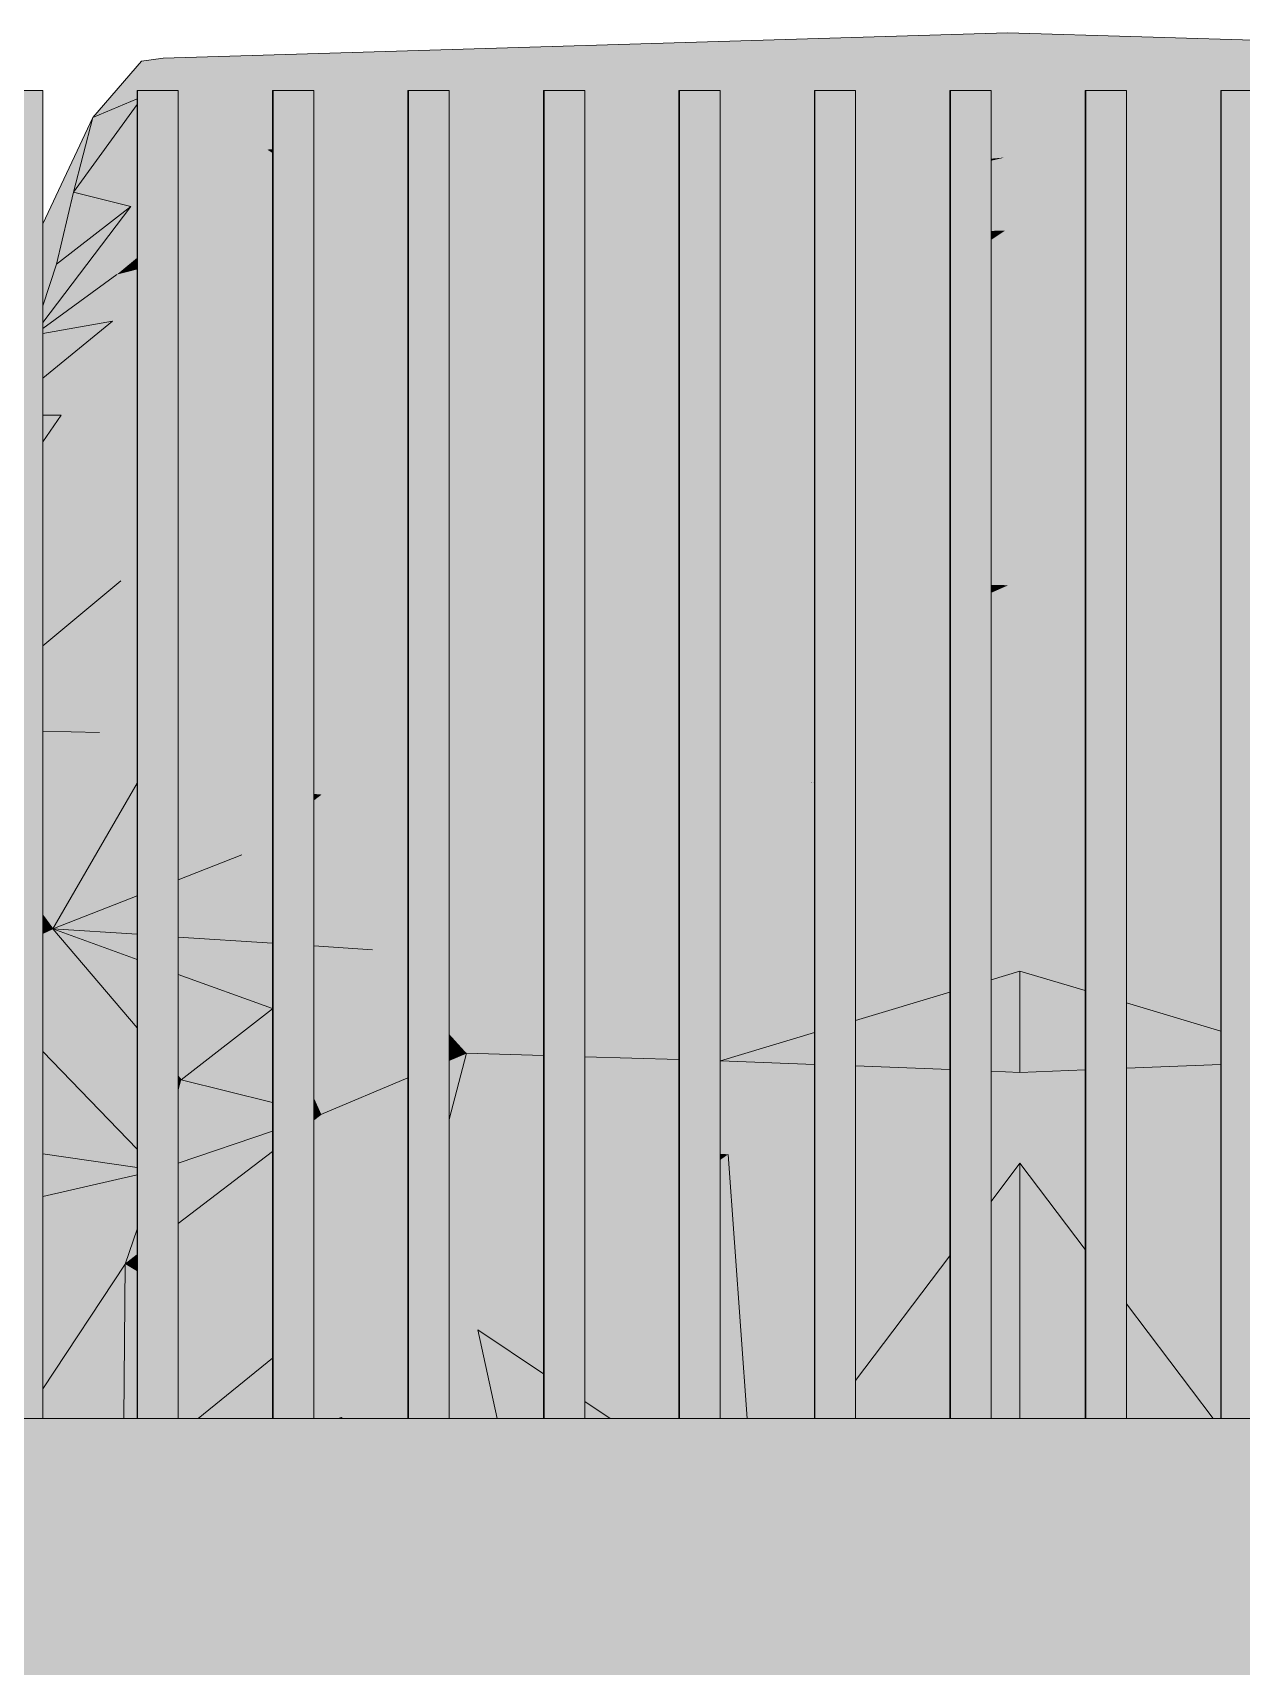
# Model space of a CAD drawing. Header units: millimetres. Extents: x 365175 to 2667127, y -330297 to -162108.
# Drawn here: x 1845116 to 1846009, y -319094 to -317888 of the extents above; entities that cross this region are included whole.
import ezdxf

# ---------------------------------------------------------------- set-up
doc = ezdxf.new("R2010")
doc.units = ezdxf.units.MM
doc.header["$MEASUREMENT"] = 0
doc.layers.add('Cars', color=7, linetype='Continuous')
doc.layers.add('TopoAlt', color=7, linetype='Continuous')

# ---------------------------------------------------------------- blocks, each defined once
blk = doc.blocks.new('Élément de coupe_582_6', base_point=(1445436.1, -319511))
at = {"layer": 'TopoAlt', "linetype": 'Continuous', "lineweight": 0, "true_color": 0x000000}
blk.add_hatch(color=18, dxfattribs=at).paths.add_polyline_path([(1838007, -319511), (1839530.3, -319511), (1839530.3, -319486), (1854698.7, -319486), (1854698.7, -318911), (1838007, -318911)])
at = {"layer": 'TopoAlt', "color": 190, "linetype": 'Continuous', "lineweight": 5, "true_color": 0x8002ff}
blk.add_line((1854698.7, -318911), (1838007, -318911), dxfattribs=at)
blk = doc.blocks.new('Élément de coupe_669_6', base_point=(1445436.1, -319511))
at = {"linetype": 'Continuous', "lineweight": 0, "true_color": 0x000000}
for points in [[(1845993.3, -317931), (1845993.3, -318911), (1845993.7, -318911), (1845993.7, -317931)], [(1845993.3, -317931), (1845993.3, -318911), (1845993.7, -318911), (1845993.7, -317931)], [(1845993.7, -317931), (1845993.7, -318911), (1846023.7, -318911), (1846023.7, -317931)]]:
    blk.add_hatch(color=18, dxfattribs=at).paths.add_polyline_path(points)
at = {"color": 18, "linetype": 'Continuous', "lineweight": 5, "true_color": 0x330000}
for p, q in [((1845993.3, -317931), (1845993.7, -317931)), ((1845993.3, -318911), (1845993.3, -317931)), ((1845993.7, -317931), (1846023.7, -317931)), ((1845993.7, -318911), (1845993.7, -317931)), ((1846023.7, -318911), (1846023.7, -317931))]:
    blk.add_line(p, q, dxfattribs=at)
blk = doc.blocks.new('Élément de coupe_670_6', base_point=(1445436.1, -319511))
at = {"linetype": 'Continuous', "lineweight": 0, "true_color": 0x000000}
for points in [[(1845893.3, -317931), (1845893.3, -318911), (1845893.7, -318911), (1845893.7, -317931)], [(1845893.3, -317931), (1845893.3, -318911), (1845893.7, -318911), (1845893.7, -317931)], [(1845893.7, -317931), (1845893.7, -318911), (1845923.7, -318911), (1845923.7, -317931)]]:
    blk.add_hatch(color=18, dxfattribs=at).paths.add_polyline_path(points)
at = {"color": 18, "linetype": 'Continuous', "lineweight": 5, "true_color": 0x330000}
for p, q in [((1845893.3, -317931), (1845893.7, -317931)), ((1845893.3, -318911), (1845893.3, -317931)), ((1845893.7, -317931), (1845923.7, -317931)), ((1845893.7, -318911), (1845893.7, -317931)), ((1845923.7, -318911), (1845923.7, -317931))]:
    blk.add_line(p, q, dxfattribs=at)
blk = doc.blocks.new('Élément de coupe_671_6', base_point=(1445436.1, -319511))
at = {"linetype": 'Continuous', "lineweight": 0, "true_color": 0x000000}
for points in [[(1845793.3, -317931), (1845793.3, -318911), (1845793.8, -318911), (1845793.8, -317931)], [(1845793.3, -317931), (1845793.3, -318911), (1845793.8, -318911), (1845793.8, -317931)], [(1845793.8, -317931), (1845793.8, -318911), (1845823.8, -318911), (1845823.8, -317931)]]:
    blk.add_hatch(color=18, dxfattribs=at).paths.add_polyline_path(points)
at = {"color": 18, "linetype": 'Continuous', "lineweight": 5, "true_color": 0x330000}
for p, q in [((1845793.3, -317931), (1845793.8, -317931)), ((1845793.3, -318911), (1845793.3, -317931)), ((1845793.8, -317931), (1845823.8, -317931)), ((1845793.8, -318911), (1845793.8, -317931)), ((1845823.8, -318911), (1845823.8, -317931))]:
    blk.add_line(p, q, dxfattribs=at)
blk = doc.blocks.new('Élément de coupe_672_6', base_point=(1445436.1, -319511))
at = {"linetype": 'Continuous', "lineweight": 0, "true_color": 0x000000}
for points in [[(1845693.4, -317931), (1845693.4, -318911), (1845693.8, -318911), (1845693.8, -317931)], [(1845693.4, -317931), (1845693.4, -318911), (1845693.8, -318911), (1845693.8, -317931)], [(1845693.8, -317931), (1845693.8, -318911), (1845723.8, -318911), (1845723.8, -317931)]]:
    blk.add_hatch(color=18, dxfattribs=at).paths.add_polyline_path(points)
at = {"color": 18, "linetype": 'Continuous', "lineweight": 5, "true_color": 0x330000}
for p, q in [((1845693.4, -317931), (1845693.8, -317931)), ((1845693.4, -318911), (1845693.4, -317931)), ((1845693.8, -317931), (1845723.8, -317931)), ((1845693.8, -318911), (1845693.8, -317931)), ((1845723.8, -318911), (1845723.8, -317931))]:
    blk.add_line(p, q, dxfattribs=at)
blk = doc.blocks.new('Élément de coupe_673_6', base_point=(1445436.1, -319511))
at = {"linetype": 'Continuous', "lineweight": 0, "true_color": 0x000000}
for points in [[(1845593.4, -317931), (1845593.4, -318911), (1845593.8, -318911), (1845593.8, -317931)], [(1845593.4, -317931), (1845593.4, -318911), (1845593.8, -318911), (1845593.8, -317931)], [(1845593.8, -317931), (1845593.8, -318911), (1845623.8, -318911), (1845623.8, -317931)]]:
    blk.add_hatch(color=18, dxfattribs=at).paths.add_polyline_path(points)
at = {"color": 18, "linetype": 'Continuous', "lineweight": 5, "true_color": 0x330000}
for p, q in [((1845593.4, -317931), (1845593.8, -317931)), ((1845593.4, -318911), (1845593.4, -317931)), ((1845593.8, -317931), (1845623.8, -317931)), ((1845593.8, -318911), (1845593.8, -317931)), ((1845623.8, -318911), (1845623.8, -317931))]:
    blk.add_line(p, q, dxfattribs=at)
blk = doc.blocks.new('Élément de coupe_674_6', base_point=(1445436.1, -319511))
at = {"linetype": 'Continuous', "lineweight": 0, "true_color": 0x000000}
for points in [[(1845493.4, -317931), (1845493.4, -318911), (1845493.9, -318911), (1845493.9, -317931)], [(1845493.4, -317931), (1845493.4, -318911), (1845493.9, -318911), (1845493.9, -317931)], [(1845493.9, -317931), (1845493.9, -318911), (1845523.9, -318911), (1845523.9, -317931)]]:
    blk.add_hatch(color=18, dxfattribs=at).paths.add_polyline_path(points)
at = {"color": 18, "linetype": 'Continuous', "lineweight": 5, "true_color": 0x330000}
for p, q in [((1845493.4, -317931), (1845493.9, -317931)), ((1845493.4, -318911), (1845493.4, -317931)), ((1845493.9, -317931), (1845523.9, -317931)), ((1845493.9, -318911), (1845493.9, -317931)), ((1845523.9, -318911), (1845523.9, -317931))]:
    blk.add_line(p, q, dxfattribs=at)
blk = doc.blocks.new('Élément de coupe_675_6', base_point=(1445436.1, -319511))
at = {"linetype": 'Continuous', "lineweight": 0, "true_color": 0x000000}
for points in [[(1845393.4, -317931), (1845393.4, -318911), (1845393.9, -318911), (1845393.9, -317931)], [(1845393.4, -317931), (1845393.4, -318911), (1845393.9, -318911), (1845393.9, -317931)], [(1845393.9, -317931), (1845393.9, -318911), (1845423.9, -318911), (1845423.9, -317931)]]:
    blk.add_hatch(color=18, dxfattribs=at).paths.add_polyline_path(points)
at = {"color": 18, "linetype": 'Continuous', "lineweight": 5, "true_color": 0x330000}
for p, q in [((1845393.4, -317931), (1845393.9, -317931)), ((1845393.4, -318911), (1845393.4, -317931)), ((1845393.9, -317931), (1845423.9, -317931)), ((1845393.9, -318911), (1845393.9, -317931)), ((1845423.9, -318911), (1845423.9, -317931))]:
    blk.add_line(p, q, dxfattribs=at)
blk = doc.blocks.new('Élément de coupe_676_6', base_point=(1445436.1, -319511))
at = {"linetype": 'Continuous', "lineweight": 0, "true_color": 0x000000}
for points in [[(1845293.5, -317931), (1845293.5, -318911), (1845293.9, -318911), (1845293.9, -317931)], [(1845293.5, -317931), (1845293.5, -318911), (1845293.9, -318911), (1845293.9, -317931)], [(1845293.9, -317931), (1845293.9, -318911), (1845323.9, -318911), (1845323.9, -317931)]]:
    blk.add_hatch(color=18, dxfattribs=at).paths.add_polyline_path(points)
at = {"color": 18, "linetype": 'Continuous', "lineweight": 5, "true_color": 0x330000}
for p, q in [((1845293.5, -317931), (1845293.9, -317931)), ((1845293.5, -318911), (1845293.5, -317931)), ((1845293.9, -317931), (1845323.9, -317931)), ((1845293.9, -318911), (1845293.9, -317931)), ((1845323.9, -318911), (1845323.9, -317931))]:
    blk.add_line(p, q, dxfattribs=at)
blk = doc.blocks.new('Élément de coupe_677_6', base_point=(1445436.1, -319511))
at = {"linetype": 'Continuous', "lineweight": 0, "true_color": 0x000000}
for points in [[(1845193.5, -317931), (1845193.5, -318911), (1845193.9, -318911), (1845193.9, -317931)], [(1845193.5, -317931), (1845193.5, -318911), (1845193.9, -318911), (1845193.9, -317931)], [(1845193.9, -317931), (1845193.9, -318911), (1845223.9, -318911), (1845223.9, -317931)]]:
    blk.add_hatch(color=18, dxfattribs=at).paths.add_polyline_path(points)
at = {"color": 18, "linetype": 'Continuous', "lineweight": 5, "true_color": 0x330000}
for p, q in [((1845193.5, -317931), (1845193.9, -317931)), ((1845193.5, -318911), (1845193.5, -317931)), ((1845193.9, -317931), (1845223.9, -317931)), ((1845193.9, -318911), (1845193.9, -317931)), ((1845223.9, -318911), (1845223.9, -317931))]:
    blk.add_line(p, q, dxfattribs=at)
blk = doc.blocks.new('Élément de coupe_678_6', base_point=(1445436.1, -319511))
at = {"linetype": 'Continuous', "lineweight": 0, "true_color": 0x000000}
for points in [[(1845093.5, -317931), (1845093.5, -318911), (1845094, -318911), (1845094, -317931)], [(1845093.5, -317931), (1845093.5, -318911), (1845094, -318911), (1845094, -317931)], [(1845094, -317931), (1845094, -318911), (1845124, -318911), (1845124, -317931)]]:
    blk.add_hatch(color=18, dxfattribs=at).paths.add_polyline_path(points)
at = {"color": 18, "linetype": 'Continuous', "lineweight": 5, "true_color": 0x330000}
for p, q in [((1845093.5, -317931), (1845094, -317931)), ((1845093.5, -318911), (1845093.5, -317931)), ((1845094, -317931), (1845124, -317931)), ((1845094, -318911), (1845094, -317931)), ((1845124, -318911), (1845124, -317931))]:
    blk.add_line(p, q, dxfattribs=at)
blk = doc.blocks.new('Élément de coupe_744_6', base_point=(1445436.1, -319511))
at = {"layer": 'Cars', "linetype": 'Continuous', "lineweight": 0, "true_color": 0x000000}
for points in [[(1845834.2, -317891), (1845835.9, -317888.3), (1845196.8, -317909.4)], [(1845212.7, -317907.2), (1845196.8, -317909.4), (1845835.9, -317888.3)], [(1845834.2, -317891), (1846472.8, -317907.5), (1845835.9, -317888.3)], [(1845834.2, -317891), (1845196.8, -317909.4), (1845197.7, -317931), (1845223.9, -317931), (1845223.9, -317933.6)], [(1845223.9, -317933.6), (1845223.9, -317934.6), (1845293.5, -317932.6), (1845293.5, -317931), (1845323.9, -317931), (1845323.9, -317931.7), (1845834.2, -317916.6), (1845834.2, -317891)], [(1845834.2, -317916.6), (1846470.8, -317931.5), (1845834.2, -317891)], [(1846472.8, -317907.5), (1845834.2, -317891), (1846470.8, -317931.5)], [(1845160.7, -317951), (1845193.5, -317937.2), (1845193.5, -317931), (1845193.9, -317931), (1845197.7, -317931), (1845196.8, -317909.4)], [(1845323.9, -317971), (1845393.4, -317963.6), (1845393.4, -317931), (1845423.9, -317931), (1845423.9, -317960.3), (1845493.4, -317952.9), (1845493.4, -317931), (1845523.9, -317931), (1845523.9, -317949.6), (1845593.4, -317942.2), (1845593.4, -317931), (1845623.8, -317931), (1845623.8, -317939), (1845693.4, -317931.6), (1845693.4, -317931), (1845699, -317931), (1845834.2, -317916.6), (1845323.9, -317931.7)], [(1845699, -317931), (1845723.8, -317931), (1845723.8, -317940.8), (1845834.2, -317916.6)], [(1845834.2, -317916.6), (1845723.8, -317940.8), (1845723.8, -317989.7), (1845793.3, -317983.8), (1845793.3, -317931), (1845823.8, -317931), (1845823.8, -317981.3), (1845834, -317980.4)], [(1845834, -317980.4), (1845893.3, -317985.3), (1845893.3, -317931), (1845900.5, -317931), (1845834.2, -317916.6)], [(1845993.3, -317936.9), (1845834.2, -317916.6), (1845900.5, -317931), (1845923.7, -317931), (1845923.7, -317936), (1845993.3, -317951.2)], [(1846470.8, -317931.5), (1845834.2, -317916.6), (1845993.3, -317936.9), (1845993.3, -317931), (1846023.7, -317931), (1846023.7, -317940.8), (1846093.3, -317949.7), (1846093.3, -317931), (1846123.7, -317931), (1846123.7, -317953.5), (1846193.2, -317962.4), (1846193.2, -317931), (1846223.7, -317931), (1846223.7, -317966.3), (1846293.2, -317975.2), (1846293.2, -317931), (1846323.6, -317931), (1846323.6, -317979.1), (1846368.2, -317984.8), (1846393.2, -317971.8), (1846393.2, -317931), (1846423.6, -317931), (1846423.6, -317956)], [(1845146.5, -318006), (1845193.5, -317941.4), (1845193.5, -317937.2), (1845160.7, -317951)], [(1845223.9, -317934.6), (1845223.9, -317946.6), (1845289.6, -317974.6), (1845293.5, -317974.2), (1845293.5, -317932.6)], [(1845623.8, -317962.7), (1845693.4, -317947.5), (1845693.4, -317931.6), (1845623.8, -317939)], [(1845923.7, -317987.8), (1845993.3, -317993.6), (1845993.3, -317951.2), (1845923.7, -317936)], [(1845146.5, -318006), (1845188.9, -318016.5), (1845193.5, -317974.6), (1845193.5, -317941.4)], [(1845223.9, -317946.6), (1845223.9, -318001.9), (1845289.6, -317974.6)], [(1845593.4, -317942.2), (1845523.9, -317949.6), (1845523.9, -317984.7), (1845593.4, -317969.4)], [(1845623.8, -317962.7), (1845623.8, -317998.2), (1845693.4, -317992.3), (1845693.4, -317947.5)], [(1845160.7, -317951), (1845124, -318029.3), (1845124, -318048.9), (1845146.5, -318006)], [(1845160.7, -317951), (1845124, -318029.3), (1845124, -318048.9), (1845146.5, -318006)], [(1845423.9, -317960.3), (1845423.9, -318006.6), (1845493.4, -317991.4), (1845493.4, -317952.9)], [(1845323.9, -317997), (1845360.2, -318020.6), (1845393.4, -318013.3), (1845393.4, -317963.6), (1845323.9, -317971)], [(1845593.4, -317969.4), (1845523.9, -317984.7), (1845523.9, -318006.7), (1845593.4, -318000.8)], [(1845188.9, -318016.5), (1845193.5, -318014.5), (1845193.5, -317974.6)], [(1845223.9, -318001.9), (1845223.9, -318029.1), (1845289.6, -317974.6)], [(1845223.9, -318055.3), (1845293.5, -318037.6), (1845293.5, -317977.1), (1845289.6, -317974.6), (1845223.9, -318029.1)], [(1845289.6, -317974.6), (1845293.5, -317977.1), (1845293.5, -317974.2)], [(1845793.3, -317983.8), (1845723.8, -317989.7), (1845723.8, -317998.8), (1845793.3, -317987.2)], [(1845823.8, -317982.8), (1845823.8, -318034.6), (1845834.2, -318034.3), (1845834, -317980.4)], [(1845823.8, -317982.1), (1845834, -317980.4), (1845823.8, -317981.3)], [(1845834, -317980.4), (1845823.8, -317982.1), (1845823.8, -317982.8)], [(1845893.3, -317990.3), (1845834, -317980.4), (1845893.3, -317993.5)], [(1845834, -317980.4), (1845893.3, -317990.3), (1845893.3, -317985.3)], [(1845834, -317980.4), (1845834.2, -318034.3), (1845893.3, -318035.6), (1845893.3, -317993.5)], [(1845323.9, -318029.8), (1845360.2, -318020.6), (1845323.9, -317997)], [(1845423.9, -318015.2), (1845493.4, -318009.3), (1845493.4, -317991.4), (1845423.9, -318006.6)], [(1845623.8, -318015.5), (1845693.4, -318003.9), (1845693.4, -317992.3), (1845623.8, -317998.2)], [(1845723.8, -317998.8), (1845723.8, -318006.2), (1845793.3, -317989.9), (1845793.3, -317987.2)], [(1845723.8, -318006.2), (1845723.8, -318037), (1845793.3, -318035.3), (1845793.3, -317989.9)], [(1845923.7, -317987.8), (1845923.7, -317995.4), (1845993.3, -318007), (1845993.3, -317993.6)], [(1845923.7, -318000.3), (1845993.3, -318015.7), (1845993.3, -318007), (1845923.7, -317995.4)], [(1845124, -318048.9), (1845124, -318075.1), (1845134, -318059.2), (1845146.5, -318006)], [(1845124, -318048.9), (1845124, -318075.1), (1845134, -318059.2), (1845146.5, -318006)], [(1845134, -318059.2), (1845188.9, -318016.5), (1845146.5, -318006)], [(1845423.9, -318015.2), (1845423.9, -318048.9), (1845493.4, -318037.2), (1845493.4, -318009.3)], [(1845593.4, -318000.8), (1845523.9, -318006.7), (1845523.9, -318032.2), (1845593.4, -318020.6)], [(1845623.8, -318015.5), (1845623.8, -318029.6), (1845693.4, -318013.3), (1845693.4, -318003.9)], [(1845923.7, -318000.3), (1845923.7, -318036.2), (1845993.3, -318037.7), (1845993.3, -318015.7)], [(1845124, -318102.3), (1845124, -318106.5), (1845178.5, -318066.8), (1845188.9, -318016.5)], [(1845124, -318102.3), (1845188.9, -318016.5), (1845134, -318059.2), (1845124, -318090)], [(1845188.9, -318016.5), (1845178.5, -318066.8), (1845193.5, -318054.4), (1845193.5, -318014.5)], [(1845323.9, -318036.4), (1845360.2, -318020.6), (1845323.9, -318029.8)], [(1845323.9, -318036.4), (1845323.9, -318067.7), (1845360.3, -318059.5), (1845360.2, -318020.6)], [(1845360.2, -318020.6), (1845393.4, -318017.8), (1845393.4, -318013.3)], [(1845360.2, -318020.6), (1845360.3, -318059.5), (1845393.4, -318053.9), (1845393.4, -318017.8)], [(1845523.9, -318032.2), (1845523.9, -318045.2), (1845577.2, -318040.6), (1845593.4, -318036.8), (1845593.4, -318020.6)], [(1845623.8, -318029.6), (1845623.8, -318039.4), (1845693.4, -318037.7), (1845693.4, -318013.3)], [(1845223.9, -318055.3), (1845223.9, -318080), (1845293.5, -318049.7), (1845293.5, -318037.6)], [(1845423.9, -318053.9), (1845493.4, -318047.9), (1845493.4, -318037.2), (1845423.9, -318048.9)], [(1845577.2, -318040.6), (1845523.9, -318148.6), (1845523.9, -318242.1), (1845593.4, -318195.6), (1845593.4, -318040.2)], [(1845523.9, -318148.6), (1845577.2, -318040.6), (1845523.9, -318045.2)], [(1845577.2, -318040.6), (1845593.4, -318040.2), (1845593.4, -318036.8)], [(1845623.8, -318039.4), (1845623.8, -318175.2), (1845693.4, -318128.6), (1845693.4, -318037.7)], [(1845723.8, -318037), (1845723.8, -318108.2), (1845793.3, -318061.7), (1845793.3, -318035.3)], [(1845823.8, -318034.6), (1845823.8, -318041.3), (1845834.2, -318034.3)], [(1845823.8, -318295.8), (1845836.5, -318296.1), (1845834.2, -318034.3), (1845823.8, -318041.3)], [(1845893.3, -318073.5), (1845834.2, -318034.3), (1845836.5, -318296.1), (1845893.3, -318294.9)], [(1845834.2, -318034.3), (1845893.3, -318073.5), (1845893.3, -318035.6)], [(1845923.7, -318036.2), (1845923.7, -318093.7), (1845993.3, -318139.9), (1845993.3, -318037.7)], [(1845178.5, -318066.8), (1845193.5, -318063), (1845193.5, -318054.4)], [(1845223.9, -318090.2), (1845293.5, -318074.5), (1845293.5, -318049.7), (1845223.9, -318080)], [(1845393.4, -318053.9), (1845360.3, -318059.5), (1845393.4, -318056.6)], [(1845393.4, -318056.6), (1845360.3, -318059.5), (1845393.4, -318139.6)], [(1845423.9, -318053.9), (1845423.9, -318213.1), (1845455, -318288.2), (1845493.4, -318210.3), (1845493.4, -318047.9)], [(1845124, -318080.4), (1845124, -318090), (1845134, -318059.2)], [(1845124, -318080.4), (1845124, -318090), (1845134, -318059.2)], [(1845124, -318080.4), (1845134, -318059.2), (1845124, -318075.1)], [(1845124, -318080.4), (1845134, -318059.2), (1845124, -318075.1)], [(1845124, -318110.3), (1845175.4, -318101.2), (1845178.5, -318066.8), (1845124, -318106.5)], [(1845178.5, -318066.8), (1845175.4, -318101.2), (1845193.5, -318093.3), (1845193.5, -318063)], [(1845323.9, -318107), (1845323.9, -318290.4), (1845393.4, -318289.3), (1845393.4, -318139.6), (1845360.3, -318059.5)], [(1845323.9, -318067.7), (1845323.9, -318107), (1845360.3, -318059.5)], [(1845793.3, -318061.7), (1845723.8, -318108.2), (1845723.8, -318293.8), (1845793.3, -318295.2)], [(1845223.9, -318090.2), (1845223.9, -318237.6), (1845293.5, -318146.7), (1845293.5, -318074.5)], [(1845193.5, -318093.3), (1845175.4, -318101.2), (1845193.5, -318097.1)], [(1845993.3, -318139.9), (1845923.7, -318093.7), (1845923.7, -318294.3), (1845993.3, -318292.8)], [(1845175.4, -318101.2), (1845124, -318143.3), (1845124, -318170.6), (1845137.4, -318170.6)], [(1845124, -318110.3), (1845124, -318143.3), (1845175.4, -318101.2)], [(1845137.4, -318170.6), (1845181.6, -318292.8), (1845175.4, -318101.2)], [(1845193.5, -318097.1), (1845175.4, -318101.2), (1845181.6, -318292.8), (1845193.5, -318277.3)], [(1845693.4, -318128.6), (1845623.8, -318175.2), (1845623.8, -318291.7), (1845693.4, -318293.1)], [(1845293.5, -318146.7), (1845223.9, -318237.6), (1845223.9, -318292.1), (1845293.5, -318290.9)], [(1845137.4, -318170.6), (1845124, -318190.2), (1845124, -318201.1)], [(1845124, -318190.2), (1845137.4, -318170.6), (1845124, -318170.6)], [(1845124, -318297.9), (1845181.6, -318292.8), (1845137.4, -318170.6), (1845124, -318201.1)], [(1845523.9, -318242.1), (1845523.9, -318289.6), (1845593.4, -318291.1), (1845593.4, -318195.6)], [(1845423.9, -318288.7), (1845455, -318288.2), (1845423.9, -318213.1)], [(1845493.4, -318210.3), (1845455, -318288.2), (1845493.4, -318262.5)], [(1845455, -318288.2), (1845493.4, -318289), (1845493.4, -318262.5)], [(1845193.5, -318277.3), (1845181.6, -318292.8), (1845193.5, -318292.6)], [(1845181.6, -318292.8), (1845124, -318340.7), (1845124, -318403.9), (1845165.7, -318404.8)], [(1845124, -318297.9), (1845124, -318340.7), (1845181.6, -318292.8)], [(1845165.7, -318404.8), (1845193.5, -318393.6), (1845193.5, -318292.6), (1845181.6, -318292.8)], [(1845223.9, -318292.1), (1845223.9, -318381.3), (1845293.5, -318353.3), (1845293.5, -318290.9)], [(1845323.9, -318341), (1845393.4, -318313), (1845393.4, -318289.3), (1845323.9, -318290.4)], [(1845423.9, -318300.8), (1845423.9, -318425.5), (1845493.4, -318431), (1845493.4, -318369.6), (1845455, -318288.2)], [(1845423.9, -318300.8), (1845455, -318288.2), (1845423.9, -318288.7)], [(1845455, -318288.2), (1845493.4, -318369.6), (1845493.4, -318289)], [(1845593.4, -318291.1), (1845523.9, -318289.6), (1845523.9, -318433.3), (1845593.4, -318402.8)], [(1845693.4, -318293.1), (1845623.8, -318291.7), (1845623.8, -318389.5), (1845693.4, -318358.9)], [(1845723.8, -318293.8), (1845723.8, -318345.6), (1845793.3, -318315), (1845793.3, -318295.2)], [(1845823.8, -318295.8), (1845823.8, -318301.7), (1845836.5, -318296.1)], [(1845823.8, -318301.7), (1845823.8, -318423.4), (1845838.9, -318422.9), (1845836.5, -318296.1)], [(1845893.3, -318294.9), (1845836.5, -318296.1), (1845893.3, -318320.7)], [(1845836.5, -318296.1), (1845838.9, -318422.9), (1845893.3, -318424.7), (1845893.3, -318320.7)], [(1845923.7, -318294.3), (1845923.7, -318333.8), (1845993.3, -318363.9), (1845993.3, -318292.8)], [(1845323.9, -318417.5), (1845393.4, -318423), (1845393.4, -318313), (1845323.9, -318341)], [(1845793.3, -318315), (1845723.8, -318345.6), (1845723.8, -318426.7), (1845793.3, -318424.4)], [(1845993.3, -318363.9), (1845923.7, -318333.8), (1845923.7, -318425.7), (1845993.3, -318428)], [(1845293.5, -318353.3), (1845223.9, -318381.3), (1845223.9, -318409.4), (1845293.5, -318415)], [(1845693.4, -318358.9), (1845623.8, -318389.5), (1845623.8, -318430.1), (1845693.4, -318427.8)], [(1845193.5, -318393.6), (1845165.7, -318404.8), (1845193.5, -318407)], [(1845124, -318403.9), (1845124, -318413.1), (1845165.7, -318404.8)], [(1845124, -318413.1), (1845124, -318434.4), (1845193.5, -318439), (1845193.5, -318437), (1845165.7, -318404.8)], [(1845165.7, -318404.8), (1845193.5, -318437), (1845193.5, -318407)], [(1845593.4, -318402.8), (1845523.9, -318433.3), (1845523.9, -318433.5), (1845593.4, -318431.1)], [(1845293.5, -318415), (1845223.9, -318409.4), (1845223.9, -318438.6), (1845293.5, -318437.4)], [(1845323.9, -318417.5), (1845323.9, -318436.9), (1845393.4, -318435.7), (1845393.4, -318423)], [(1845423.9, -318425.5), (1845423.9, -318435.2), (1845493.4, -318434), (1845493.4, -318431)], [(1845523.9, -318433.5), (1845523.9, -318450.9), (1845593.4, -318444.7), (1845593.4, -318431.1)], [(1845693.4, -318427.8), (1845623.8, -318430.1), (1845623.8, -318442), (1845693.4, -318435.8)], [(1845723.8, -318426.7), (1845723.8, -318433.1), (1845793.3, -318426.9), (1845793.3, -318424.4)], [(1845723.8, -318433.1), (1845723.8, -318437.7), (1845793.3, -318428.7), (1845793.3, -318426.9)], [(1845793.3, -318428.7), (1845723.8, -318437.7), (1845723.8, -318440.4), (1845793.3, -318437.2)], [(1845823.8, -318424.8), (1845823.8, -318435.9), (1845840.1, -318435.1), (1845838.9, -318422.9)], [(1845823.8, -318424.2), (1845838.9, -318422.9), (1845823.8, -318423.4)], [(1845823.8, -318424.8), (1845838.9, -318422.9), (1845823.8, -318424.2)], [(1845838.9, -318422.9), (1845893.3, -318429.6), (1845893.3, -318427.7)], [(1845893.3, -318424.7), (1845838.9, -318422.9), (1845893.3, -318427.7)], [(1845838.9, -318422.9), (1845840.1, -318435.1), (1845893.3, -318437.5), (1845893.3, -318429.6)], [(1845923.7, -318425.7), (1845923.7, -318430.5), (1845993.3, -318436.7), (1845993.3, -318428)], [(1845923.7, -318433.3), (1845993.3, -318441.8), (1845993.3, -318436.7), (1845923.7, -318430.5)], [(1845124, -318434.4), (1845124, -318539.6), (1845131.2, -318549.6), (1845193.5, -318442.2), (1845193.5, -318439)], [(1845131.2, -318549.6), (1845193.5, -318525.3), (1845193.5, -318442.2)], [(1845223.9, -318441.5), (1845293.5, -318447.5), (1845293.5, -318437.4), (1845223.9, -318438.6)], [(1845223.9, -318441.5), (1845223.9, -318460.4), (1845270.7, -318495.1), (1845293.5, -318478), (1845293.5, -318447.5)], [(1845323.9, -318450.1), (1845329.7, -318450.6), (1845393.4, -318445), (1845393.4, -318435.7), (1845323.9, -318436.9)], [(1845423.9, -318442.3), (1845493.4, -318436.1), (1845493.4, -318434), (1845423.9, -318435.2)], [(1845423.9, -318442.3), (1845423.9, -318451.1), (1845493.4, -318451.4), (1845493.4, -318436.1)], [(1845693.4, -318435.8), (1845623.8, -318442), (1845623.8, -318445.6), (1845690.4, -318442), (1845693.4, -318441.6)], [(1845690.4, -318442), (1845623.8, -318474.5), (1845623.8, -318486.5), (1845693.4, -318470), (1845693.4, -318441.8)], [(1845623.8, -318445.6), (1845623.8, -318474.5), (1845690.4, -318442)], [(1845690.4, -318442), (1845693.4, -318441.8), (1845693.4, -318441.6)], [(1845723.8, -318440.4), (1845723.8, -318462.7), (1845793.3, -318446.2), (1845793.3, -318437.2)], [(1845823.8, -318439), (1845840.1, -318435.1), (1845823.8, -318435.9)], [(1845823.8, -318439), (1845823.8, -318487.1), (1845844.8, -318486.2), (1845840.1, -318435.1)], [(1845840.1, -318435.1), (1845844.8, -318486.2), (1845893.3, -318488.4), (1845893.3, -318447.4)], [(1845840.1, -318435.1), (1845893.3, -318447.4), (1845893.3, -318437.5)], [(1845923.7, -318433.3), (1845923.7, -318438.9), (1845993.3, -318442.1), (1845993.3, -318441.8)], [(1845923.7, -318438.9), (1845923.7, -318454.4), (1845993.3, -318470.4), (1845993.3, -318442.1)], [(1845323.9, -318455), (1845329.7, -318450.6), (1845323.9, -318450.1)], [(1845323.9, -318455), (1845323.9, -318485.7), (1845393.4, -318473.4), (1845393.4, -318450.9), (1845329.7, -318450.6)], [(1845329.7, -318450.6), (1845393.4, -318450.9), (1845393.4, -318445)], [(1845423.9, -318451.1), (1845423.9, -318468), (1845493.4, -318455.7), (1845493.4, -318451.4)], [(1845423.9, -318468), (1845423.9, -318496.5), (1845493.4, -318497.1), (1845493.4, -318455.7)], [(1845523.9, -318450.9), (1845523.9, -318451.1), (1845593.4, -318447.3), (1845593.4, -318444.7)], [(1845523.9, -318451.1), (1845523.9, -318457.1), (1845576.2, -318497.8), (1845593.4, -318489.4), (1845593.4, -318447.3)], [(1845723.8, -318491.5), (1845793.3, -318488.4), (1845793.3, -318446.2), (1845723.8, -318462.7)], [(1845923.7, -318489.7), (1845993.3, -318492.8), (1845993.3, -318470.4), (1845923.7, -318454.4)], [(1845223.9, -318460.4), (1845223.9, -318513.4), (1845270.7, -318495.1)], [(1845523.9, -318457.1), (1845523.9, -318497.4), (1845576.2, -318497.8)], [(1845293.5, -318478), (1845270.7, -318495.1), (1845293.5, -318491.1)], [(1845393.4, -318473.4), (1845323.9, -318485.7), (1845323.9, -318495.6), (1845393.4, -318496.2)], [(1845623.8, -318486.5), (1845623.8, -318495.8), (1845693.4, -318492.8), (1845693.4, -318470)], [(1845293.5, -318491.1), (1845270.7, -318495.1), (1845293.5, -318495.3)], [(1845576.2, -318497.8), (1845593.4, -318493.7), (1845593.4, -318489.4)], [(1845723.8, -318538.3), (1845793.3, -318508.4), (1845793.3, -318488.4), (1845723.8, -318491.5)], [(1845823.8, -318495.3), (1845844.8, -318486.2), (1845823.8, -318487.1)], [(1845823.8, -318495.3), (1845823.8, -318581.4), (1845845.1, -318580.8), (1845844.8, -318486.2)], [(1845844.8, -318486.2), (1845893.3, -318507.1), (1845893.3, -318488.4)], [(1845844.8, -318486.2), (1845845.1, -318580.8), (1845893.3, -318582.1), (1845893.3, -318507.1)], [(1845993.3, -318492.8), (1845923.7, -318489.7), (1845923.7, -318520.2), (1845993.3, -318550.1)], [(1845223.9, -318555.7), (1845293.5, -318560.3), (1845293.5, -318511.6), (1845270.7, -318495.1), (1845223.9, -318513.4)], [(1845270.7, -318495.1), (1845293.5, -318511.6), (1845293.5, -318495.3)], [(1845393.4, -318496.2), (1845323.9, -318495.6), (1845323.9, -318533.7), (1845367.2, -318565.1), (1845393.4, -318556.7)], [(1845423.9, -318546.9), (1845493.4, -318524.5), (1845493.4, -318497.1), (1845423.9, -318496.5)], [(1845523.9, -318497.4), (1845523.9, -318514.7), (1845576.2, -318497.8)], [(1845523.9, -318579.4), (1845593.4, -318585.8), (1845593.4, -318543.2), (1845576.2, -318497.8), (1845523.9, -318514.7)], [(1845593.4, -318493.7), (1845576.2, -318497.8), (1845593.4, -318497.1)], [(1845576.2, -318497.8), (1845593.4, -318543.2), (1845593.4, -318497.1)], [(1845623.8, -318581.4), (1845693.4, -318551.4), (1845693.4, -318492.8), (1845623.8, -318495.8)], [(1845723.8, -318538.3), (1845723.8, -318584.1), (1845793.3, -318582.2), (1845793.3, -318508.4)], [(1845131.2, -318549.6), (1845193.5, -318553.7), (1845193.5, -318525.3)], [(1845423.9, -318546.9), (1845423.9, -318570.3), (1845493.4, -318576.6), (1845493.4, -318524.5)], [(1845923.7, -318520.2), (1845923.7, -318583), (1845993.3, -318584.9), (1845993.3, -318550.1)], [(1845124, -318539.6), (1845124, -318545.9), (1845131.2, -318549.6)], [(1845323.9, -318562.3), (1845367.2, -318565.1), (1845323.9, -318533.7)], [(1845124, -318553.2), (1845131.2, -318549.6), (1845124, -318545.9)], [(1845124, -318553.2), (1845124, -318591.5), (1845131.2, -318549.6)], [(1845124, -318591.5), (1845124, -318634.7), (1845193.5, -318652.6), (1845193.5, -318622.7), (1845131.2, -318549.6)], [(1845193.5, -318572.2), (1845131.2, -318549.6), (1845193.5, -318622.7)], [(1845131.2, -318549.6), (1845193.5, -318572.2), (1845193.5, -318553.7)], [(1845623.8, -318581.4), (1845623.8, -318586.9), (1845693.4, -318585), (1845693.4, -318551.4)], [(1845223.9, -318583.3), (1845293.5, -318608.5), (1845293.5, -318560.3), (1845223.9, -318555.7)], [(1845323.9, -318590.7), (1845367.2, -318565.1), (1845323.9, -318562.3)], [(1845393.4, -318556.7), (1845367.2, -318565.1), (1845393.4, -318567.5)], [(1845323.9, -318590.7), (1845323.9, -318615.5), (1845393.4, -318631.5), (1845393.4, -318594), (1845367.2, -318565.1)], [(1845393.4, -318567.5), (1845367.2, -318565.1), (1845393.4, -318594)], [(1845423.9, -318627.4), (1845436.6, -318641.4), (1845493.4, -318623.7), (1845493.4, -318576.6), (1845423.9, -318570.3)], [(1845223.9, -318583.3), (1845223.9, -318658.4), (1845226.1, -318661), (1845293.5, -318608.6), (1845293.5, -318608.5)], [(1845523.9, -318579.4), (1845523.9, -318614.2), (1845593.4, -318592.5), (1845593.4, -318585.8)], [(1845623.8, -318646.4), (1845624, -318647.1), (1845693.4, -318626.3), (1845693.4, -318585), (1845623.8, -318586.9)], [(1845723.8, -318617.2), (1845793.3, -318596.3), (1845793.3, -318582.2), (1845723.8, -318584.1)], [(1845823.8, -318587.2), (1845823.8, -318654.7), (1845845.1, -318655.6), (1845845.1, -318580.8)], [(1845823.8, -318581.4), (1845823.8, -318587.2), (1845845.1, -318580.8)], [(1845845.1, -318580.8), (1845845.1, -318655.6), (1845893.3, -318653.7), (1845893.3, -318595.2)], [(1845893.3, -318582.1), (1845845.1, -318580.8), (1845893.3, -318595.2)], [(1845923.7, -318604.3), (1845993.3, -318625.1), (1845993.3, -318584.9), (1845923.7, -318583)], [(1845523.9, -318644.1), (1845593.4, -318646.2), (1845593.4, -318592.5), (1845523.9, -318614.2)], [(1845723.8, -318650.9), (1845793.3, -318653.6), (1845793.3, -318596.3), (1845723.8, -318617.2)], [(1845226.1, -318661), (1845293.5, -318677.8), (1845293.5, -318608.6)], [(1845993.3, -318625.1), (1845923.7, -318604.3), (1845923.7, -318652.5), (1845993.3, -318649.8)], [(1845323.9, -318615.5), (1845323.9, -318675.2), (1845329.2, -318686.7), (1845393.4, -318659.6), (1845393.4, -318631.5)], [(1845436.6, -318641.4), (1845493.4, -318643.1), (1845493.4, -318623.7)], [(1845124, -318634.7), (1845124, -318640.3), (1845193.5, -318712.4), (1845193.5, -318652.6)], [(1845423.9, -318627.4), (1845423.9, -318638.5), (1845436.6, -318641.4)], [(1845693.4, -318626.3), (1845624, -318647.1), (1845693.4, -318649.7)], [(1845124, -318640.3), (1845124, -318715.8), (1845193.5, -318725.7), (1845193.5, -318712.4)], [(1845423.9, -318638.5), (1845423.9, -318646.8), (1845436.6, -318641.4)], [(1845423.9, -318646.8), (1845423.9, -318690.4), (1845436.6, -318641.4)], [(1845423.9, -318690.4), (1845423.9, -318702), (1845493.4, -318682.9), (1845493.4, -318643.1), (1845436.6, -318641.4)], [(1845523.9, -318644.1), (1845523.9, -318674.6), (1845593.4, -318655.5), (1845593.4, -318646.2)], [(1845623.8, -318647.1), (1845624, -318647.1), (1845623.8, -318646.4)], [(1845623.8, -318647.1), (1845623.8, -318715.7), (1845629.8, -318716.1), (1845624, -318647.1)], [(1845623.8, -318647.1), (1845623.8, -318647.1), (1845624, -318647.1)], [(1845624, -318647.1), (1845629.8, -318716.1), (1845693.4, -318698.2), (1845693.4, -318649.7)], [(1845223.9, -318658.4), (1845223.9, -318660.5), (1845226.1, -318661)], [(1845223.9, -318660.5), (1845223.9, -318669.3), (1845226.1, -318661)], [(1845223.9, -318669.3), (1845223.9, -318722.6), (1845293.5, -318698.9), (1845293.5, -318677.8), (1845226.1, -318661)], [(1845393.4, -318659.6), (1845329.2, -318686.7), (1845393.4, -318698.1)], [(1845523.9, -318674.6), (1845523.9, -318709.4), (1845593.4, -318713.8), (1845593.4, -318655.5)], [(1845723.8, -318650.9), (1845723.8, -318689.7), (1845793.3, -318670.1), (1845793.3, -318653.6)], [(1845823.8, -318654.7), (1845823.8, -318661.5), (1845845.1, -318655.6)], [(1845823.8, -318661.5), (1845823.8, -318722), (1845845.1, -318722.6), (1845845.1, -318655.6)], [(1845845.1, -318655.6), (1845893.3, -318669.1), (1845893.3, -318653.7)], [(1845845.1, -318722.6), (1845893.3, -318721.1), (1845893.3, -318669.1), (1845845.1, -318655.6)], [(1845993.3, -318649.8), (1845923.7, -318652.5), (1845923.7, -318677.6), (1845993.3, -318697.1)], [(1845793.3, -318670.1), (1845723.8, -318689.7), (1845723.8, -318718.9), (1845793.3, -318721)], [(1845323.9, -318675.2), (1845323.9, -318685.4), (1845329.2, -318686.7)], [(1845423.9, -318703.1), (1845493.4, -318707.5), (1845493.4, -318682.9), (1845423.9, -318702)], [(1845923.7, -318677.6), (1845923.7, -318720.2), (1845993.3, -318718), (1845993.3, -318697.1)], [(1845323.9, -318685.4), (1845323.9, -318688.5), (1845329.2, -318686.7)], [(1845323.9, -318714.7), (1845323.9, -318891.3), (1845344, -318910.4), (1845329.2, -318686.7)], [(1845323.9, -318714.7), (1845329.2, -318686.7), (1845323.9, -318690.7)], [(1845323.9, -318688.5), (1845323.9, -318690.7), (1845329.2, -318686.7)], [(1845329.2, -318686.7), (1845344, -318910.4), (1845393.4, -318776.5), (1845393.4, -318698.1)], [(1845293.5, -318698.9), (1845223.9, -318722.6), (1845223.9, -318767.1), (1845293.5, -318714)], [(1845423.9, -318703.1), (1845423.9, -318722), (1845444.9, -318845.7), (1845493.4, -318811.7), (1845493.4, -318707.5)], [(1845523.9, -318709.4), (1845523.9, -318790.3), (1845593.4, -318741.6), (1845593.4, -318713.8)], [(1845693.4, -318698.2), (1845629.8, -318716.1), (1845693.4, -318718)], [(1845124, -318715.8), (1845124, -318747.1), (1845193.5, -318731.2), (1845193.5, -318725.7)], [(1845223.9, -318821), (1845293.5, -318863.2), (1845293.5, -318714), (1845223.9, -318767.1)], [(1845623.8, -318715.7), (1845623.8, -318720.3), (1845629.8, -318716.1)], [(1845623.8, -318720.3), (1845623.8, -318911), (1845643.8, -318911), (1845629.8, -318716.1)], [(1845693.4, -318718), (1845629.8, -318716.1), (1845643.8, -318911), (1845693.4, -318911)], [(1845723.8, -318718.9), (1845723.8, -318883), (1845793.3, -318791), (1845793.3, -318721)], [(1845845.1, -318722.6), (1845893.3, -318786.3), (1845893.3, -318721.1)], [(1845923.7, -318720.2), (1845923.7, -318826.5), (1845987.7, -318911), (1845993.3, -318911), (1845993.3, -318718)], [(1845124, -318747.1), (1845124, -318782.7), (1845184.7, -318797.1), (1845193.5, -318771.4), (1845193.5, -318731.2)], [(1845423.9, -318722), (1845423.9, -318859.2), (1845444.9, -318845.7)], [(1845823.8, -318750.8), (1845845.1, -318722.6), (1845823.8, -318722)], [(1845823.8, -318911), (1845845.1, -318911), (1845845.1, -318722.6), (1845823.8, -318750.8)], [(1845845.1, -318911), (1845893.3, -318911), (1845893.3, -318786.3), (1845845.1, -318722.6)], [(1845523.9, -318898.4), (1845542.7, -318911), (1845593.4, -318911), (1845593.4, -318741.6), (1845523.9, -318790.3)], [(1845193.5, -318771.4), (1845184.7, -318797.1), (1845193.5, -318790.3)], [(1845393.4, -318776.5), (1845344, -318910.4), (1845393.4, -318878.7)], [(1845124, -318782.7), (1845124, -318889.2), (1845184.7, -318797.1)], [(1845184.7, -318797.1), (1845193.5, -318802.4), (1845193.5, -318790.3)], [(1845793.3, -318791), (1845723.8, -318883), (1845723.8, -318911), (1845793.3, -318911)], [(1845124, -318911), (1845183.6, -318911), (1845184.7, -318797.1), (1845124, -318889.2)], [(1845183.6, -318911), (1845193.5, -318911), (1845193.5, -318802.4), (1845184.7, -318797.1)], [(1845493.4, -318811.7), (1845444.9, -318845.7), (1845493.4, -318878)], [(1845223.9, -318911), (1845238.5, -318911), (1845293.5, -318866.5), (1845293.5, -318863.2), (1845223.9, -318821)], [(1845987.7, -318911), (1845923.7, -318826.5), (1845923.7, -318911)], [(1845423.9, -318911), (1845459.2, -318911), (1845444.9, -318845.7), (1845423.9, -318859.2)], [(1845444.9, -318845.7), (1845459.2, -318911), (1845493.4, -318911), (1845493.4, -318878)], [(1845238.5, -318911), (1845293.5, -318911), (1845293.5, -318866.5)], [(1845393.4, -318878.7), (1845344, -318910.4), (1845345.2, -318911), (1845393.4, -318911)], [(1845323.9, -318891.3), (1845323.9, -318911), (1845341.9, -318911), (1845344, -318910.4)], [(1845542.7, -318911), (1845523.9, -318898.4), (1845523.9, -318911)], [(1845344, -318910.4), (1845341.9, -318911), (1845343.8, -318911)], [(1845344, -318910.4), (1845343.8, -318911), (1845345.2, -318911)]]:
    blk.add_hatch(color=18, dxfattribs=at).paths.add_polyline_path(points)
at = {"layer": 'Cars', "color": 7, "linetype": 'Continuous', "lineweight": 5}
for p, q in [((1845835.9, -317888.3), (1845212.7, -317907.2)), ((1846472.8, -317907.5), (1845835.9, -317888.3)), ((1845196.8, -317909.4), (1845160.7, -317951)), ((1845196.8, -317909.4), (1845212.7, -317907.2)), ((1845193.5, -317937.2), (1845160.7, -317951)), ((1845193.5, -317941.4), (1845146.5, -318006)), ((1845124, -318029.3), (1845160.7, -317951)), ((1845146.5, -318006), (1845160.7, -317951)), ((1845146.5, -318006), (1845134, -318059.2)), ((1845188.9, -318016.5), (1845146.5, -318006)), ((1845188.9, -318016.5), (1845124, -318102.3)), ((1845188.9, -318016.5), (1845134, -318059.2)), ((1845134, -318059.2), (1845124, -318090)), ((1845178.5, -318066.8), (1845124, -318106.5)), ((1845175.4, -318101.2), (1845124, -318143.3)), ((1845175.4, -318101.2), (1845124, -318110.3)), ((1845137.4, -318170.6), (1845124, -318190.2)), ((1845137.4, -318170.6), (1845124, -318170.6)), ((1845181.6, -318292.8), (1845124, -318340.7)), ((1845165.7, -318404.8), (1845124, -318403.9)), ((1845193.5, -318442.2), (1845131.2, -318549.6)), ((1845270.7, -318495.1), (1845223.9, -318513.4)), ((1845193.5, -318525.3), (1845131.2, -318549.6)), ((1845131.2, -318549.6), (1845124, -318539.6)), ((1845131.2, -318549.6), (1845124, -318545.9)), ((1845131.2, -318549.6), (1845124, -318553.2)), ((1845193.5, -318572.2), (1845131.2, -318549.6)), ((1845131.2, -318549.6), (1845193.5, -318622.7)), ((1845193.5, -318553.7), (1845131.2, -318549.6)), ((1845293.5, -318560.3), (1845223.9, -318555.7)), ((1845367.2, -318565.1), (1845323.9, -318562.3)), ((1845293.5, -318608.5), (1845223.9, -318583.3)), ((1845845.1, -318580.8), (1845823.8, -318587.2)), ((1845845.1, -318655.6), (1845845.1, -318580.8)), ((1845893.3, -318595.2), (1845845.1, -318580.8)), ((1845793.3, -318596.3), (1845723.8, -318617.2)), ((1845293.5, -318608.6), (1845226.1, -318661)), ((1845993.3, -318625.1), (1845923.7, -318604.3)), ((1845693.4, -318626.3), (1845624, -318647.1)), ((1845124, -318640.3), (1845193.5, -318712.4)), ((1845436.6, -318641.4), (1845423.9, -318646.8)), ((1845436.6, -318641.4), (1845423.9, -318690.4)), ((1845493.4, -318643.1), (1845436.6, -318641.4)), ((1845593.4, -318646.2), (1845523.9, -318644.1)), ((1845623.8, -318646.4), (1845624, -318647.1)), ((1845624, -318647.1), (1845623.8, -318647.1)), ((1845693.4, -318649.7), (1845624, -318647.1)), ((1845223.9, -318658.4), (1845226.1, -318661)), ((1845293.5, -318677.8), (1845226.1, -318661)), ((1845393.4, -318659.6), (1845329.2, -318686.7)), ((1845793.3, -318653.6), (1845723.8, -318650.9)), ((1845845.1, -318655.6), (1845823.8, -318654.7)), ((1845893.3, -318653.7), (1845845.1, -318655.6)), ((1845993.3, -318649.8), (1845923.7, -318652.5)), ((1845323.9, -318675.2), (1845329.2, -318686.7)), ((1845329.2, -318686.7), (1845323.9, -318685.4)), ((1845329.2, -318686.7), (1845323.9, -318690.7)), ((1845329.2, -318686.7), (1845323.9, -318688.5)), ((1845293.5, -318698.9), (1845223.9, -318722.6)), ((1845193.5, -318725.7), (1845124, -318715.8)), ((1845293.5, -318714), (1845223.9, -318767.1)), ((1845643.8, -318911), (1845629.8, -318716.1)), ((1845193.5, -318731.2), (1845124, -318747.1)), ((1845845.1, -318722.6), (1845823.8, -318750.8)), ((1845845.1, -318911), (1845845.1, -318722.6)), ((1845893.3, -318786.3), (1845845.1, -318722.6)), ((1845193.5, -318771.4), (1845184.7, -318797.1)), ((1845193.5, -318790.3), (1845184.7, -318797.1)), ((1845793.3, -318791), (1845723.8, -318883)), ((1845184.7, -318797.1), (1845124, -318889.2)), ((1845183.6, -318911), (1845184.7, -318797.1)), ((1845987.7, -318911), (1845923.7, -318826.5)), ((1845493.4, -318878), (1845444.9, -318845.7)), ((1845444.9, -318845.7), (1845459.2, -318911)), ((1845293.5, -318866.5), (1845238.5, -318911)), ((1845542.7, -318911), (1845523.9, -318898.4)), ((1845344, -318910.4), (1845341.9, -318911)), ((1845344, -318910.4), (1845343.8, -318911)), ((1845344, -318910.4), (1845345.2, -318911))]:
    blk.add_line(p, q, dxfattribs=at)

msp = doc.modelspace()

# ---------------------------------------------------------------- block references
at = {"lineweight": 0}
for name in ['Élément de coupe_678_6', 'Élément de coupe_677_6', 'Élément de coupe_676_6', 'Élément de coupe_675_6', 'Élément de coupe_674_6', 'Élément de coupe_673_6', 'Élément de coupe_672_6', 'Élément de coupe_671_6', 'Élément de coupe_670_6', 'Élément de coupe_669_6']:
    msp.add_blockref(name, (1445436.05, -319510.981), dxfattribs=at)
at = {"layer": 'Cars', "lineweight": 0}
msp.add_blockref('Élément de coupe_744_6', (1445436.05, -319510.981), dxfattribs=at)
at = {"layer": 'TopoAlt', "lineweight": 0}
msp.add_blockref('Élément de coupe_582_6', (1445436.05, -319510.981), dxfattribs=at)

doc.saveas('drawing.dxf')
